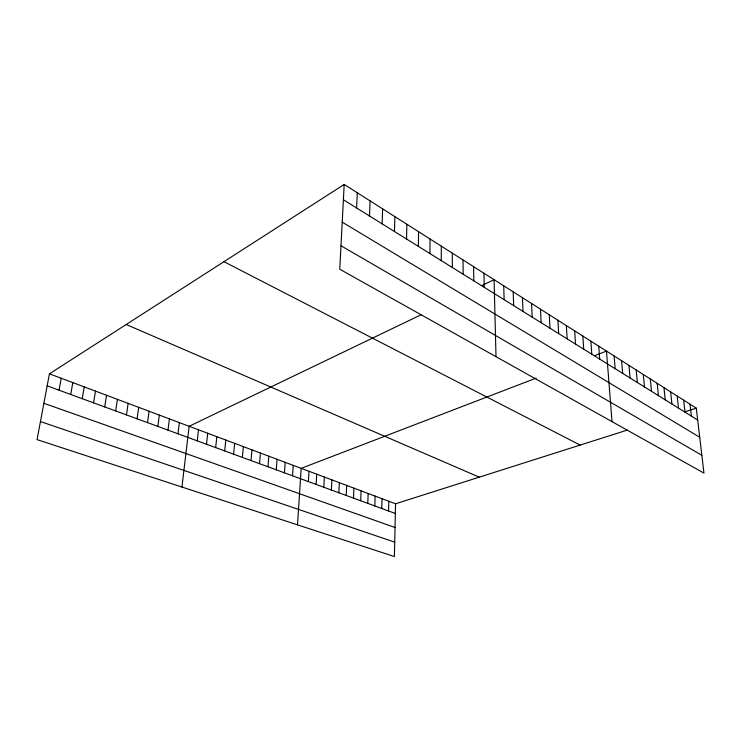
<?xml version="1.0" encoding="UTF-8"?>
<svg xmlns="http://www.w3.org/2000/svg" width="741" height="741" viewBox="0 0 741 741"><rect width="100%" height="100%" fill="white"/><g stroke="black" fill="none" stroke-linecap="round" stroke-linejoin="round"><path stroke-width="1.11" d="M441.265 260.6L441.284 246.132M429.947 253.57L430.049 238.991M418.387 246.382L418.572 231.701M406.568 239.037L406.846 224.254M49.425 373.825L395.555 503.778L394.407 556.565L37.05 439.626L49.425 373.825L344.195 184.435L696.271 408.161L703.95 473.101L339.767 269.224L344.195 184.435M394.49 231.525L394.87 216.641M388.58 510.994L388.83 501.249M381.745 508.483L382.013 498.693M374.816 505.946L375.122 496.1M382.143 223.847L382.625 208.86M367.805 503.371L368.138 493.478M360.7 500.768L361.071 490.829M369.518 216.001L370.102 200.904M353.513 498.137L353.911 488.143M346.223 495.46L346.668 485.42M356.606 207.971L357.292 192.762M338.85 492.756L339.332 482.669M331.375 490.023L331.894 479.872M323.808 487.245L324.363 477.047M316.138 484.438L316.74 474.184M308.376 481.585L309.006 471.285M297.502 524.85L301.179 468.34L536.252 378.086M292.528 475.778L293.241 465.367M284.451 472.814L285.211 462.347M276.254 469.813L277.06 459.29M267.955 466.774L268.807 456.187M259.535 463.681L260.434 453.047M251.004 460.559L251.949 449.861M242.353 457.382L243.344 446.628M233.582 454.168L234.628 443.359M224.69 450.908L225.783 440.034M215.668 447.601L216.817 436.671M206.517 444.248L207.721 433.253M197.236 440.849L198.495 429.789M181.943 487.041L189.14 426.279L421.546 314.545M177.979 433.791L179.35 422.602M167.985 430.123L169.42 418.878M157.833 426.408L159.343 415.09M147.533 422.629L149.108 411.246M137.076 418.795L138.715 407.346M126.452 414.895L128.156 403.382M115.661 410.94L117.439 399.362M104.694 406.92L106.547 395.268M93.551 402.845L95.487 391.118M82.242 398.695L84.242 386.895M70.738 394.481L72.822 382.615M59.048 390.192L61.216 378.253M481.882 285.544L494.08 279.681L496.007 356.69M594.615 355.671L606.49 351.114L612.01 421.638M395.555 503.778L627.321 430.086M684.841 411.792L696.271 408.161M40.44 421.573L394.721 542.162M43.886 403.289L395.036 527.509M47.165 385.839L395.342 513.467M126.192 324.502L479.26 477.158M223.958 261.684L580.157 445.082M340.99 245.753L701.847 455.298M342.222 222.143L699.708 437.255M343.398 199.755L697.67 420.027M690.01 404.188L691.39 416.118M683.647 400.14L685.008 412.144M677.191 396.037L678.524 408.115M670.633 391.869L671.93 404.021M663.964 387.636L665.233 399.862M657.184 383.329L658.434 395.629M650.302 378.947L651.515 391.322M643.299 374.501L644.485 386.95M636.186 369.981L637.334 382.513M628.952 365.387L630.063 377.993M621.588 360.71L622.672 373.39M614.104 355.949L615.15 368.712M598.747 346.195L599.71 359.116M590.864 341.184L591.79 354.189M582.843 336.09L583.723 349.178M574.683 330.903L575.516 344.074M566.365 325.614L567.161 338.878M557.908 320.242L558.649 333.589M549.294 314.768L549.979 328.198M540.513 309.192L541.152 322.715M531.575 303.504L532.158 317.12M522.461 297.715L522.998 311.424M513.18 291.824L513.661 305.616M503.723 285.813L504.139 299.697M483.947 273.244L484.225 287.313M473.61 266.677L473.814 280.848M463.051 259.971L463.19 274.235M452.279 253.126L452.343 267.492"/></g></svg>
